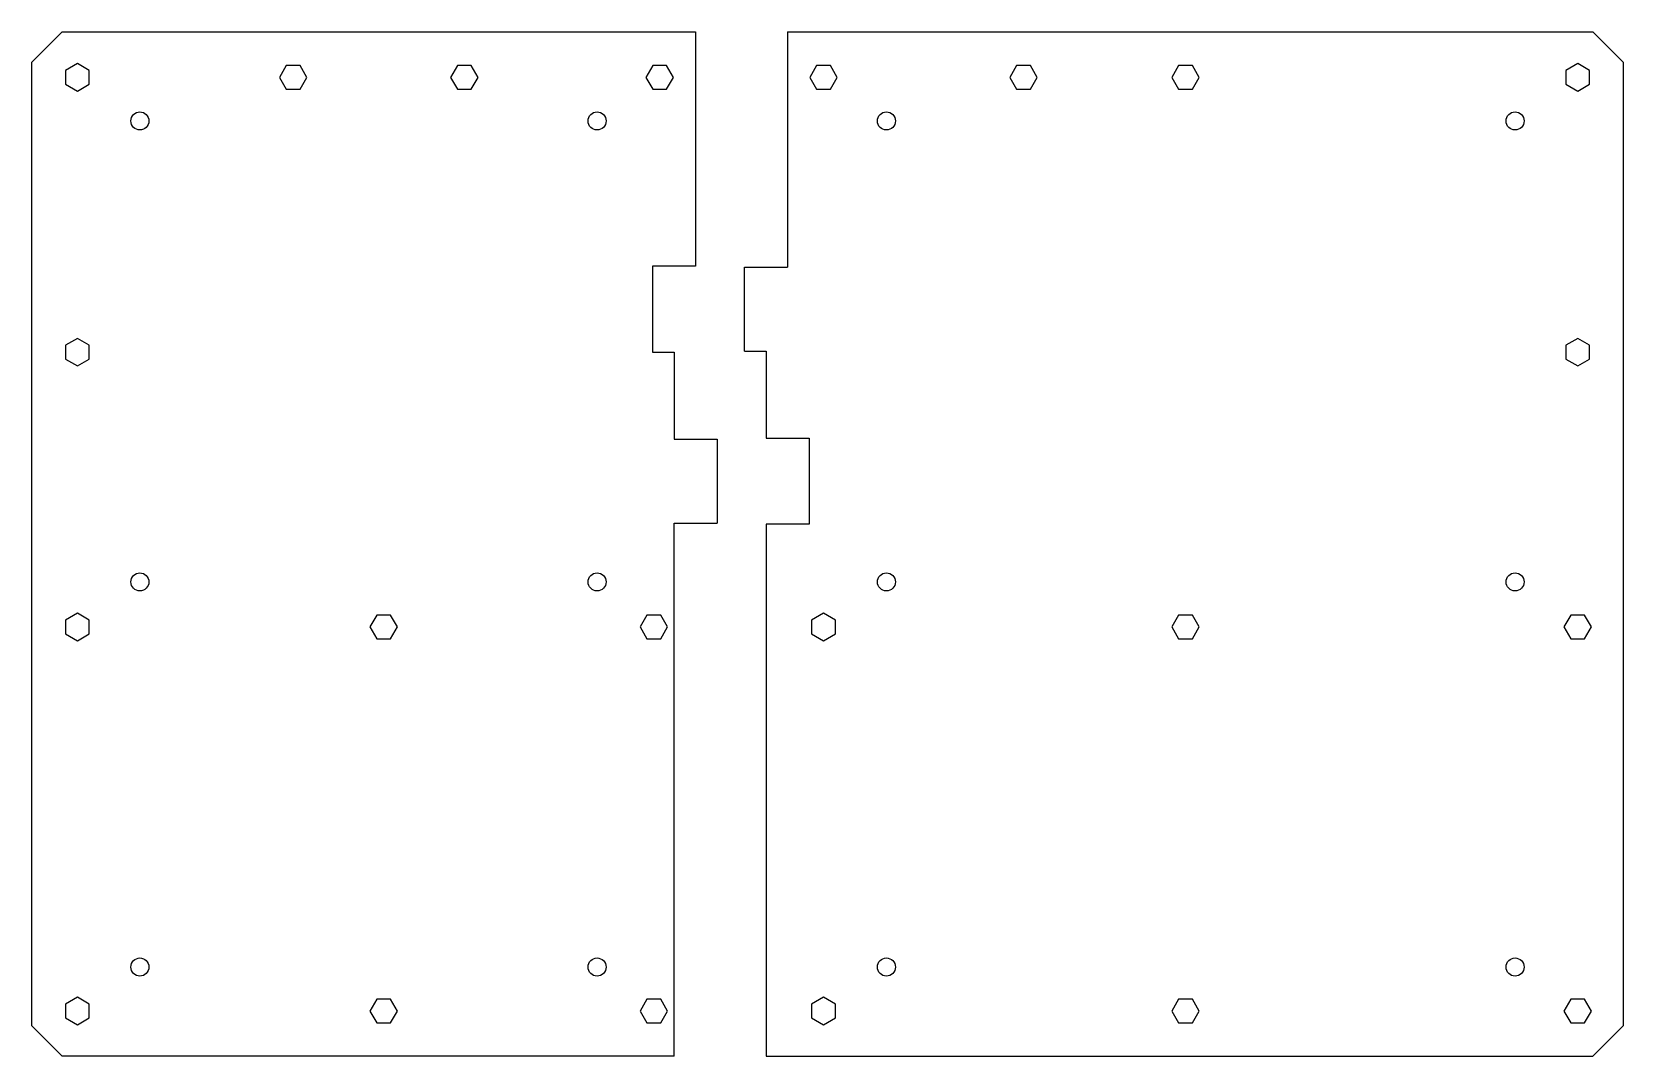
# Model space of a CAD drawing. Extents: x 26 to 378, y 110 to 337.
import ezdxf

# ---------------------------------------------------------------- set-up
doc = ezdxf.new("R2010")
doc.units = 0
doc.header["$MEASUREMENT"] = 0
doc.layers.get('0').update_dxf_attribs({"true_color": 0xffffff})

msp = doc.modelspace()

# ---------------------------------------------------------------- linework, layer by layer
at = {"color": 7, "true_color": 0xffffff}
for p, q in [((32.36, 336.67), (25.63, 329.94)), ((371.75, 336.67), (378.49, 329.94)), ((25.63, 116.46), (32.36, 109.72)), ((371.75, 109.72), (378.49, 116.46))]:
    msp.add_line(p, q, dxfattribs=at)
at = {"color": 7, "linetype": 'Continuous', "true_color": 0xffffff}
for p, q in [((32.36, 336.67), (172.8, 336.67)), ((172.8, 336.67), (172.8, 284.75)), ((193.21, 336.67), (193.21, 284.5)), ((193.21, 336.67), (371.75, 336.67)), ((25.63, 116.46), (25.63, 329.94)), ((378.49, 329.94), (378.49, 116.46)), ((172.8, 284.75), (163.28, 284.75)), ((163.28, 284.75), (163.28, 265.7)), ((183.68, 265.95), (183.68, 284.5)), ((183.68, 284.5), (193.21, 284.5)), ((163.28, 265.7), (168.04, 265.7)), ((168.04, 265.7), (168.04, 246.4)), ((183.68, 265.95), (188.45, 265.95)), ((188.45, 265.95), (188.45, 246.65)), ((188.45, 265.95), (188.45, 246.65)), ((168.04, 246.4), (177.56, 246.4)), ((177.56, 246.4), (177.56, 227.85)), ((188.45, 246.65), (197.97, 246.65)), ((197.97, 246.65), (197.97, 227.6)), ((168.04, 109.72), (168.04, 227.85)), ((168.04, 227.85), (177.56, 227.85)), ((188.45, 227.6), (188.45, 109.72)), ((197.97, 227.6), (188.45, 227.6)), ((168.04, 109.72), (32.36, 109.72)), ((188.45, 109.72), (371.75, 109.72))]:
    msp.add_line(p, q, dxfattribs=at)
for points in [[(33.07, 325.06), (35.72, 323.54), (38.36, 325.06), (38.36, 328.11), (35.72, 329.64), (33.07, 328.11)], [(82.05, 329.23), (80.53, 326.59), (82.05, 323.95), (85.1, 323.95), (86.63, 326.59), (85.1, 329.23)], [(120, 329.23), (118.47, 326.59), (120, 323.95), (123.05, 323.95), (124.57, 326.59), (123.05, 329.23)], [(163.32, 329.23), (161.79, 326.59), (163.32, 323.95), (166.37, 323.95), (167.89, 326.59), (166.37, 329.23)], [(202.7, 329.23), (199.65, 329.23), (198.12, 326.59), (199.65, 323.95), (202.7, 323.95), (204.22, 326.59)], [(243.99, 329.23), (242.46, 326.59), (243.99, 323.95), (247.04, 323.95), (248.56, 326.59), (247.04, 329.23)], [(282.96, 329.23), (279.91, 329.23), (278.38, 326.59), (279.91, 323.95), (282.96, 323.95), (284.48, 326.59)], [(371.04, 328.11), (368.4, 329.64), (365.76, 328.11), (365.76, 325.06), (368.4, 323.54), (371.04, 325.06)], [(38.36, 267.22), (35.72, 268.75), (33.07, 267.22), (33.07, 264.17), (35.72, 262.65), (38.36, 264.17)], [(371.04, 267.22), (368.4, 268.75), (365.76, 267.22), (365.76, 264.17), (368.4, 262.65), (371.04, 264.17)], [(33.07, 203.29), (35.72, 201.76), (38.36, 203.29), (38.36, 206.34), (35.72, 207.86), (33.07, 206.34)], [(102.1, 207.45), (100.58, 204.81), (102.1, 202.17), (105.15, 202.17), (106.68, 204.81), (105.15, 207.45)], [(166.6, 204.81), (165.07, 207.45), (162.02, 207.45), (160.5, 204.81), (162.02, 202.17), (165.07, 202.17)], [(198.53, 203.29), (201.17, 201.76), (203.81, 203.29), (203.81, 206.34), (201.17, 207.86), (198.53, 206.34)], [(282.96, 207.45), (279.91, 207.45), (278.38, 204.81), (279.91, 202.17), (282.96, 202.17), (284.48, 204.81)], [(369.92, 207.45), (366.87, 207.45), (365.35, 204.81), (366.87, 202.17), (369.92, 202.17), (371.45, 204.81)], [(33.07, 118.19), (35.72, 116.66), (38.36, 118.19), (38.36, 121.24), (35.72, 122.76), (33.07, 121.24)], [(102.1, 122.35), (100.58, 119.71), (102.1, 117.07), (105.15, 117.07), (106.68, 119.71), (105.15, 122.35)], [(102.1, 122.35), (100.58, 119.71), (102.1, 117.07), (105.15, 117.07), (106.68, 119.71), (105.15, 122.35)], [(162.02, 122.35), (160.5, 119.71), (162.02, 117.07), (165.07, 117.07), (166.6, 119.71), (165.07, 122.35)], [(198.53, 118.19), (201.17, 116.66), (203.81, 118.19), (203.81, 121.24), (201.17, 122.76), (198.53, 121.24)], [(198.53, 118.19), (201.17, 116.66), (203.81, 118.19), (203.81, 121.24), (201.17, 122.76), (198.53, 121.24)], [(279.91, 122.35), (278.38, 119.71), (279.91, 117.07), (282.96, 117.07), (284.48, 119.71), (282.96, 122.35)], [(366.87, 122.35), (365.35, 119.71), (366.87, 117.07), (369.92, 117.07), (371.45, 119.71), (369.92, 122.35)]]:
    msp.add_lwpolyline(points, close=True, dxfattribs=at)
for centre in [(49.58, 316.93), (150.96, 316.93), (215.13, 316.93), (354.53, 316.93), (49.58, 214.8), (150.96, 214.8), (215.13, 214.8), (354.53, 214.8), (49.58, 129.47), (150.96, 129.47), (215.13, 129.47), (354.53, 129.47)]:
    msp.add_circle(centre, 2, dxfattribs=at)

doc.saveas('drawing.dxf')
